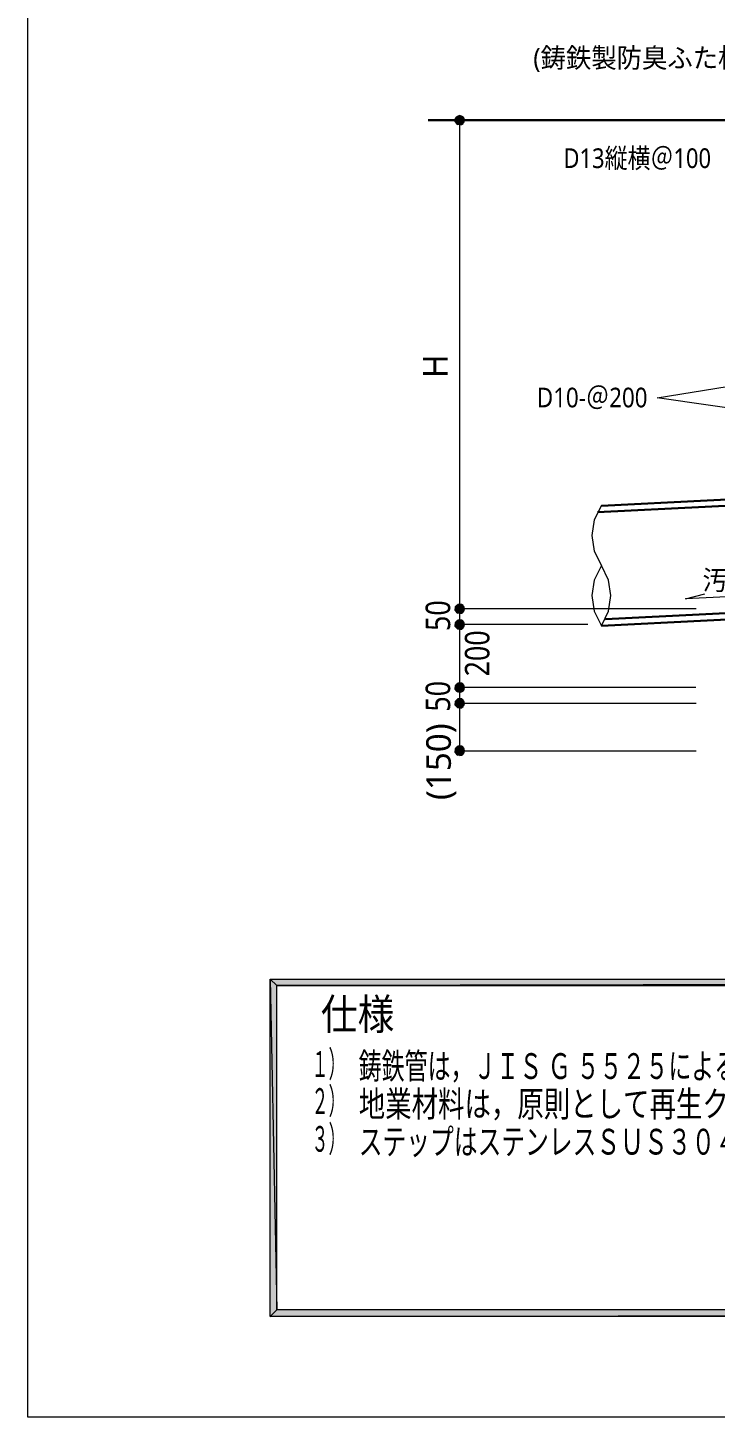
# Model space of a CAD drawing. Header units: millimetres. Extents: x 0 to 420, y 0 to 297.
# Drawn here: x 0.2 to 72.9, y 0 to 146.9 of the extents above; entities that cross this region are included whole.
import ezdxf
from ezdxf.enums import TextEntityAlignment as Align

# ---------------------------------------------------------------- set-up
doc = ezdxf.new("R2010")
doc.units = ezdxf.units.MM
doc.styles.add('kst32b', font='NotoSansJP-Variable.ttf')

msp = doc.modelspace()

# ---------------------------------------------------------------- hatches: boundary and pattern name
h = msp.add_hatch(color=7)
h.paths.add_polyline_path([(45.38, 137.35), (45.36, 137.16), (45.85, 137.16), (45.38, 137.35)])
h.paths.add_polyline_path([(45.36, 137.16), (45.85, 137.16), (45.38, 136.97), (45.36, 137.16)])
h.paths.add_polyline_path([(45.85, 137.16), (45.38, 136.97), (45.51, 136.8), (45.85, 137.16)])
h = msp.add_hatch(color=7)
h.paths.add_polyline_path([(45.85, 137.65), (45.66, 137.6), (45.85, 137.16), (45.85, 137.65)])
h.paths.add_polyline_path([(45.66, 137.6), (45.85, 137.16), (45.51, 137.5), (45.66, 137.6)])
h.paths.add_polyline_path([(45.85, 137.16), (45.51, 137.5), (45.38, 137.35), (45.85, 137.16)])
h = msp.add_hatch(color=7)
h.paths.add_polyline_path([(45.51, 136.8), (45.66, 136.69), (45.85, 137.16), (45.51, 136.8)])
h.paths.add_polyline_path([(45.66, 136.69), (45.85, 137.16), (45.85, 136.65), (45.66, 136.69)])
h.paths.add_polyline_path([(45.85, 137.16), (45.85, 136.65), (46.04, 136.69), (45.85, 137.16)])
for points in [[(46.04, 137.6), (45.85, 137.65), (45.85, 137.16), (46.04, 137.6)], [(46.04, 85.96), (45.85, 85.98), (45.85, 85.49), (46.04, 85.96)], [(46.04, 84.29), (45.85, 84.33), (45.85, 83.82), (46.04, 84.29)], [(46.04, 77.62), (45.85, 77.66), (45.85, 77.15), (46.04, 77.62)], [(46.04, 75.95), (45.85, 75.99), (45.85, 75.48), (46.04, 75.95)], [(46.04, 70.95), (45.85, 70.99), (45.85, 70.48), (46.04, 70.95)]]:
    msp.add_hatch(color=7).paths.add_polyline_path(points)
h = msp.add_hatch(color=7)
h.paths.add_polyline_path([(46.36, 137.16), (46.31, 137.35), (45.85, 137.16), (46.36, 137.16)])
h.paths.add_polyline_path([(46.31, 137.35), (45.85, 137.16), (46.21, 137.5), (46.31, 137.35)])
h.paths.add_polyline_path([(45.85, 137.16), (46.21, 137.5), (46.04, 137.6), (45.85, 137.16)])
h = msp.add_hatch(color=7)
h.paths.add_polyline_path([(46.04, 136.69), (46.21, 136.8), (45.85, 137.16), (46.04, 136.69)])
h.paths.add_polyline_path([(46.21, 136.8), (45.85, 137.16), (46.31, 136.97), (46.21, 136.8)])
h.paths.add_polyline_path([(45.85, 137.16), (46.31, 136.97), (46.36, 137.16), (45.85, 137.16)])
h = msp.add_hatch(color=7)
h.paths.add_polyline_path([(45.38, 85.68), (45.36, 85.49), (45.85, 85.49), (45.38, 85.68)])
h.paths.add_polyline_path([(45.36, 85.49), (45.85, 85.49), (45.38, 85.3), (45.36, 85.49)])
h.paths.add_polyline_path([(45.85, 85.49), (45.38, 85.3), (45.51, 85.13), (45.85, 85.49)])
h = msp.add_hatch(color=7)
h.paths.add_polyline_path([(45.85, 85.98), (45.66, 85.96), (45.85, 85.49), (45.85, 85.98)])
h.paths.add_polyline_path([(45.66, 85.96), (45.85, 85.49), (45.51, 85.83), (45.66, 85.96)])
h.paths.add_polyline_path([(45.85, 85.49), (45.51, 85.83), (45.38, 85.68), (45.85, 85.49)])
h = msp.add_hatch(color=7)
h.paths.add_polyline_path([(45.51, 85.13), (45.66, 85.03), (45.85, 85.49), (45.51, 85.13)])
h.paths.add_polyline_path([(45.66, 85.03), (45.85, 85.49), (45.85, 84.98), (45.66, 85.03)])
h.paths.add_polyline_path([(45.85, 85.49), (45.85, 84.98), (46.04, 85.03), (45.85, 85.49)])
h = msp.add_hatch(color=7)
h.paths.add_polyline_path([(46.36, 85.49), (46.31, 85.68), (45.85, 85.49), (46.36, 85.49)])
h.paths.add_polyline_path([(46.31, 85.68), (45.85, 85.49), (46.21, 85.83), (46.31, 85.68)])
h.paths.add_polyline_path([(45.85, 85.49), (46.21, 85.83), (46.04, 85.96), (45.85, 85.49)])
h = msp.add_hatch(color=7)
h.paths.add_polyline_path([(46.04, 85.03), (46.21, 85.13), (45.85, 85.49), (46.04, 85.03)])
h.paths.add_polyline_path([(46.21, 85.13), (45.85, 85.49), (46.31, 85.3), (46.21, 85.13)])
h.paths.add_polyline_path([(45.85, 85.49), (46.31, 85.3), (46.36, 85.49), (45.85, 85.49)])
h = msp.add_hatch(color=7)
h.paths.add_polyline_path([(45.38, 84.01), (45.36, 83.82), (45.85, 83.82), (45.38, 84.01)])
h.paths.add_polyline_path([(45.36, 83.82), (45.85, 83.82), (45.38, 83.63), (45.36, 83.82)])
h.paths.add_polyline_path([(45.85, 83.82), (45.38, 83.63), (45.51, 83.46), (45.85, 83.82)])
h = msp.add_hatch(color=7)
h.paths.add_polyline_path([(45.85, 84.33), (45.66, 84.29), (45.85, 83.82), (45.85, 84.33)])
h.paths.add_polyline_path([(45.66, 84.29), (45.85, 83.82), (45.51, 84.18), (45.66, 84.29)])
h.paths.add_polyline_path([(45.85, 83.82), (45.51, 84.18), (45.38, 84.01), (45.85, 83.82)])
h = msp.add_hatch(color=7)
h.paths.add_polyline_path([(45.51, 83.46), (45.66, 83.35), (45.85, 83.82), (45.51, 83.46)])
h.paths.add_polyline_path([(45.66, 83.35), (45.85, 83.82), (45.85, 83.31), (45.66, 83.35)])
h.paths.add_polyline_path([(45.85, 83.82), (45.85, 83.31), (46.04, 83.35), (45.85, 83.82)])
h = msp.add_hatch(color=7)
h.paths.add_polyline_path([(46.36, 83.82), (46.31, 84.01), (45.85, 83.82), (46.36, 83.82)])
h.paths.add_polyline_path([(46.31, 84.01), (45.85, 83.82), (46.21, 84.18), (46.31, 84.01)])
h.paths.add_polyline_path([(45.85, 83.82), (46.21, 84.18), (46.04, 84.29), (45.85, 83.82)])
h = msp.add_hatch(color=7)
h.paths.add_polyline_path([(46.04, 83.35), (46.21, 83.46), (45.85, 83.82), (46.04, 83.35)])
h.paths.add_polyline_path([(46.21, 83.46), (45.85, 83.82), (46.31, 83.63), (46.21, 83.46)])
h.paths.add_polyline_path([(45.85, 83.82), (46.31, 83.63), (46.36, 83.82), (45.85, 83.82)])
h = msp.add_hatch(color=7)
h.paths.add_polyline_path([(45.38, 77.34), (45.36, 77.15), (45.85, 77.15), (45.38, 77.34)])
h.paths.add_polyline_path([(45.36, 77.15), (45.85, 77.15), (45.38, 76.96), (45.36, 77.15)])
h.paths.add_polyline_path([(45.85, 77.15), (45.38, 76.96), (45.51, 76.79), (45.85, 77.15)])
h = msp.add_hatch(color=7)
h.paths.add_polyline_path([(45.85, 77.66), (45.66, 77.62), (45.85, 77.15), (45.85, 77.66)])
h.paths.add_polyline_path([(45.66, 77.62), (45.85, 77.15), (45.51, 77.51), (45.66, 77.62)])
h.paths.add_polyline_path([(45.85, 77.15), (45.51, 77.51), (45.38, 77.34), (45.85, 77.15)])
h = msp.add_hatch(color=7)
h.paths.add_polyline_path([(45.51, 76.79), (45.66, 76.69), (45.85, 77.15), (45.51, 76.79)])
h.paths.add_polyline_path([(45.66, 76.69), (45.85, 77.15), (45.85, 76.64), (45.66, 76.69)])
h.paths.add_polyline_path([(45.85, 77.15), (45.85, 76.64), (46.04, 76.69), (45.85, 77.15)])
h = msp.add_hatch(color=7)
h.paths.add_polyline_path([(46.36, 77.15), (46.31, 77.34), (45.85, 77.15), (46.36, 77.15)])
h.paths.add_polyline_path([(46.31, 77.34), (45.85, 77.15), (46.21, 77.51), (46.31, 77.34)])
h.paths.add_polyline_path([(45.85, 77.15), (46.21, 77.51), (46.04, 77.62), (45.85, 77.15)])
h = msp.add_hatch(color=7)
h.paths.add_polyline_path([(46.04, 76.69), (46.21, 76.79), (45.85, 77.15), (46.04, 76.69)])
h.paths.add_polyline_path([(46.21, 76.79), (45.85, 77.15), (46.31, 76.96), (46.21, 76.79)])
h.paths.add_polyline_path([(45.85, 77.15), (46.31, 76.96), (46.36, 77.15), (45.85, 77.15)])
h = msp.add_hatch(color=7)
h.paths.add_polyline_path([(45.38, 75.67), (45.36, 75.48), (45.85, 75.48), (45.38, 75.67)])
h.paths.add_polyline_path([(45.36, 75.48), (45.85, 75.48), (45.38, 75.29), (45.36, 75.48)])
h.paths.add_polyline_path([(45.85, 75.48), (45.38, 75.29), (45.51, 75.14), (45.85, 75.48)])
h = msp.add_hatch(color=7)
h.paths.add_polyline_path([(45.85, 75.99), (45.66, 75.95), (45.85, 75.48), (45.85, 75.99)])
h.paths.add_polyline_path([(45.66, 75.95), (45.85, 75.48), (45.51, 75.84), (45.66, 75.95)])
h.paths.add_polyline_path([(45.85, 75.48), (45.51, 75.84), (45.38, 75.67), (45.85, 75.48)])
h = msp.add_hatch(color=7)
h.paths.add_polyline_path([(45.51, 75.14), (45.66, 75.01), (45.85, 75.48), (45.51, 75.14)])
h.paths.add_polyline_path([(45.66, 75.01), (45.85, 75.48), (45.85, 74.99), (45.66, 75.01)])
h.paths.add_polyline_path([(45.85, 75.48), (45.85, 74.99), (46.04, 75.01), (45.85, 75.48)])
h = msp.add_hatch(color=7)
h.paths.add_polyline_path([(46.36, 75.48), (46.31, 75.67), (45.85, 75.48), (46.36, 75.48)])
h.paths.add_polyline_path([(46.31, 75.67), (45.85, 75.48), (46.21, 75.84), (46.31, 75.67)])
h.paths.add_polyline_path([(45.85, 75.48), (46.21, 75.84), (46.04, 75.95), (45.85, 75.48)])
h = msp.add_hatch(color=7)
h.paths.add_polyline_path([(46.04, 75.01), (46.21, 75.14), (45.85, 75.48), (46.04, 75.01)])
h.paths.add_polyline_path([(46.21, 75.14), (45.85, 75.48), (46.31, 75.29), (46.21, 75.14)])
h.paths.add_polyline_path([(45.85, 75.48), (46.31, 75.29), (46.36, 75.48), (45.85, 75.48)])
h = msp.add_hatch(color=7)
h.paths.add_polyline_path([(45.38, 70.68), (45.36, 70.48), (45.85, 70.48), (45.38, 70.68)])
h.paths.add_polyline_path([(45.36, 70.48), (45.85, 70.48), (45.38, 70.29), (45.36, 70.48)])
h.paths.add_polyline_path([(45.85, 70.48), (45.38, 70.29), (45.51, 70.13), (45.85, 70.48)])
h = msp.add_hatch(color=7)
h.paths.add_polyline_path([(45.85, 70.99), (45.66, 70.95), (45.85, 70.48), (45.85, 70.99)])
h.paths.add_polyline_path([(45.66, 70.95), (45.85, 70.48), (45.51, 70.84), (45.66, 70.95)])
h.paths.add_polyline_path([(45.85, 70.48), (45.51, 70.84), (45.38, 70.68), (45.85, 70.48)])
h = msp.add_hatch(color=7)
h.paths.add_polyline_path([(46.36, 70.48), (46.31, 70.68), (45.85, 70.48), (46.36, 70.48)])
h.paths.add_polyline_path([(46.31, 70.68), (45.85, 70.48), (46.21, 70.84), (46.31, 70.68)])
h.paths.add_polyline_path([(45.85, 70.48), (46.21, 70.84), (46.04, 70.95), (45.85, 70.48)])
h = msp.add_hatch(color=7)
h.paths.add_polyline_path([(45.51, 70.13), (45.66, 70.02), (45.85, 70.48), (45.51, 70.13)])
h.paths.add_polyline_path([(45.66, 70.02), (45.85, 70.48), (45.85, 69.98), (45.66, 70.02)])
h.paths.add_polyline_path([(45.85, 70.48), (45.85, 69.98), (46.04, 70.02), (45.85, 70.48)])
h = msp.add_hatch(color=7)
h.paths.add_polyline_path([(46.04, 70.02), (46.21, 70.13), (45.85, 70.48), (46.04, 70.02)])
h.paths.add_polyline_path([(46.21, 70.13), (45.85, 70.48), (46.31, 70.29), (46.21, 70.13)])
h.paths.add_polyline_path([(45.85, 70.48), (46.31, 70.29), (46.36, 70.48), (45.85, 70.48)])
h = msp.add_hatch(color=7)
h.paths.add_polyline_path([(393.83, 11.35), (394.53, 10.65), (393.83, 45.64), (393.83, 11.35)])
h.paths.add_polyline_path([(394.53, 10.65), (393.83, 45.64), (394.53, 46.33), (394.53, 10.65)])
h.paths.add_polyline_path([(393.83, 45.64), (394.53, 46.33), (26.52, 45.64), (393.83, 45.64)])
h.paths.add_polyline_path([(394.53, 46.33), (26.52, 45.64), (25.82, 46.33), (394.53, 46.33)])
h.paths.add_polyline_path([(26.52, 45.64), (25.82, 46.33), (26.52, 11.35), (26.52, 45.64)])
h.paths.add_polyline_path([(25.82, 46.33), (26.52, 11.35), (25.82, 10.65), (25.82, 46.33)])
h.paths.add_polyline_path([(26.52, 11.35), (25.82, 10.65), (393.83, 11.35), (26.52, 11.35)])
h.paths.add_polyline_path([(25.82, 10.65), (393.83, 11.35), (394.53, 10.65), (25.82, 10.65)])

# ---------------------------------------------------------------- linework, layer by layer
at = {"lineweight": 13}
msp.add_lwpolyline([(0.19, 0), (0.19, 296.97), (420.16, 296.97), (420.16, 0)], close=True, dxfattribs=at)
at = {"lineweight": 30}
for points in [[(42.52, 137.16), (86.36, 137.16)], [(60.85, 96.39), (83.19, 97.49), (83.19, 96.84), (60.43, 95.69)], [(60.85, 83.69), (83.19, 84.81), (83.19, 85.49), (61.26, 84.39)]]:
    msp.add_lwpolyline(points, dxfattribs=at)
at = {"lineweight": 0}
for points in [[(45.38, 137.35), (45.36, 137.16), (45.85, 137.16)], [(45.36, 137.16), (45.85, 137.16), (45.38, 136.97)], [(45.85, 137.16), (45.51, 137.5), (45.38, 137.35)], [(45.85, 137.16), (45.38, 136.97), (45.51, 136.8)], [(45.66, 137.6), (45.85, 137.16), (45.51, 137.5)], [(45.51, 136.8), (45.66, 136.69), (45.85, 137.16)], [(45.85, 137.65), (45.66, 137.6), (45.85, 137.16)], [(45.66, 136.69), (45.85, 137.16), (45.85, 136.65)], [(46.04, 137.6), (45.85, 137.65), (45.85, 137.16)], [(45.85, 137.16), (46.21, 137.5), (46.04, 137.6)], [(46.31, 137.35), (45.85, 137.16), (46.21, 137.5)], [(46.36, 137.16), (46.31, 137.35), (45.85, 137.16)], [(45.85, 137.16), (45.85, 136.65), (46.04, 136.69)], [(46.04, 136.69), (46.21, 136.8), (45.85, 137.16)], [(46.21, 136.8), (45.85, 137.16), (46.31, 136.97)], [(45.85, 137.16), (46.31, 136.97), (46.36, 137.16)], [(45.38, 85.68), (45.36, 85.49), (45.85, 85.49)], [(45.36, 85.49), (45.85, 85.49), (45.38, 85.3)], [(45.85, 85.49), (45.51, 85.83), (45.38, 85.68)], [(45.85, 85.49), (45.38, 85.3), (45.51, 85.13)], [(45.66, 85.96), (45.85, 85.49), (45.51, 85.83)], [(45.51, 85.13), (45.66, 85.03), (45.85, 85.49)], [(45.85, 85.98), (45.66, 85.96), (45.85, 85.49)], [(45.66, 85.03), (45.85, 85.49), (45.85, 84.98)], [(46.04, 85.96), (45.85, 85.98), (45.85, 85.49)], [(45.85, 85.49), (46.21, 85.83), (46.04, 85.96)], [(46.31, 85.68), (45.85, 85.49), (46.21, 85.83)], [(46.36, 85.49), (46.31, 85.68), (45.85, 85.49)], [(45.85, 85.49), (45.85, 84.98), (46.04, 85.03)], [(46.04, 85.03), (46.21, 85.13), (45.85, 85.49)], [(46.21, 85.13), (45.85, 85.49), (46.31, 85.3)], [(45.85, 85.49), (46.31, 85.3), (46.36, 85.49)], [(45.38, 84.01), (45.36, 83.82), (45.85, 83.82)], [(45.36, 83.82), (45.85, 83.82), (45.38, 83.63)], [(45.85, 83.82), (45.51, 84.18), (45.38, 84.01)], [(45.85, 83.82), (45.38, 83.63), (45.51, 83.46)], [(45.66, 84.29), (45.85, 83.82), (45.51, 84.18)], [(45.51, 83.46), (45.66, 83.35), (45.85, 83.82)], [(45.85, 84.33), (45.66, 84.29), (45.85, 83.82)], [(45.66, 83.35), (45.85, 83.82), (45.85, 83.31)], [(46.04, 84.29), (45.85, 84.33), (45.85, 83.82)], [(45.85, 83.82), (46.21, 84.18), (46.04, 84.29)], [(46.31, 84.01), (45.85, 83.82), (46.21, 84.18)], [(46.36, 83.82), (46.31, 84.01), (45.85, 83.82)], [(45.85, 83.82), (45.85, 83.31), (46.04, 83.35)], [(46.04, 83.35), (46.21, 83.46), (45.85, 83.82)], [(46.21, 83.46), (45.85, 83.82), (46.31, 83.63)], [(45.85, 83.82), (46.31, 83.63), (46.36, 83.82)], [(45.38, 77.34), (45.36, 77.15), (45.85, 77.15)], [(45.36, 77.15), (45.85, 77.15), (45.38, 76.96)], [(45.85, 77.15), (45.51, 77.51), (45.38, 77.34)], [(45.85, 77.15), (45.38, 76.96), (45.51, 76.79)], [(45.66, 77.62), (45.85, 77.15), (45.51, 77.51)], [(45.51, 76.79), (45.66, 76.69), (45.85, 77.15)], [(45.85, 77.66), (45.66, 77.62), (45.85, 77.15)], [(45.66, 76.69), (45.85, 77.15), (45.85, 76.64)], [(46.04, 77.62), (45.85, 77.66), (45.85, 77.15)], [(45.85, 77.15), (46.21, 77.51), (46.04, 77.62)], [(46.31, 77.34), (45.85, 77.15), (46.21, 77.51)], [(46.36, 77.15), (46.31, 77.34), (45.85, 77.15)], [(45.85, 77.15), (45.85, 76.64), (46.04, 76.69)], [(46.04, 76.69), (46.21, 76.79), (45.85, 77.15)], [(46.21, 76.79), (45.85, 77.15), (46.31, 76.96)], [(45.85, 77.15), (46.31, 76.96), (46.36, 77.15)], [(45.38, 75.67), (45.36, 75.48), (45.85, 75.48)], [(45.36, 75.48), (45.85, 75.48), (45.38, 75.29)], [(45.85, 75.48), (45.51, 75.84), (45.38, 75.67)], [(45.85, 75.48), (45.38, 75.29), (45.51, 75.14)], [(45.66, 75.95), (45.85, 75.48), (45.51, 75.84)], [(45.51, 75.14), (45.66, 75.01), (45.85, 75.48)], [(45.85, 75.99), (45.66, 75.95), (45.85, 75.48)], [(45.66, 75.01), (45.85, 75.48), (45.85, 74.99)], [(46.04, 75.95), (45.85, 75.99), (45.85, 75.48)], [(45.85, 75.48), (46.21, 75.84), (46.04, 75.95)], [(46.31, 75.67), (45.85, 75.48), (46.21, 75.84)], [(46.36, 75.48), (46.31, 75.67), (45.85, 75.48)], [(45.85, 75.48), (45.85, 74.99), (46.04, 75.01)], [(46.04, 75.01), (46.21, 75.14), (45.85, 75.48)], [(46.21, 75.14), (45.85, 75.48), (46.31, 75.29)], [(45.85, 75.48), (46.31, 75.29), (46.36, 75.48)], [(45.38, 70.68), (45.36, 70.48), (45.85, 70.48)], [(45.85, 70.48), (45.51, 70.84), (45.38, 70.68)], [(45.66, 70.95), (45.85, 70.48), (45.51, 70.84)], [(45.85, 70.99), (45.66, 70.95), (45.85, 70.48)], [(46.04, 70.95), (45.85, 70.99), (45.85, 70.48)], [(45.85, 70.48), (46.21, 70.84), (46.04, 70.95)], [(46.31, 70.68), (45.85, 70.48), (46.21, 70.84)], [(46.36, 70.48), (46.31, 70.68), (45.85, 70.48)], [(45.36, 70.48), (45.85, 70.48), (45.38, 70.29)], [(45.85, 70.48), (45.38, 70.29), (45.51, 70.13)], [(45.51, 70.13), (45.66, 70.02), (45.85, 70.48)], [(45.66, 70.02), (45.85, 70.48), (45.85, 69.98)], [(45.85, 70.48), (45.85, 69.98), (46.04, 70.02)], [(46.04, 70.02), (46.21, 70.13), (45.85, 70.48)], [(46.21, 70.13), (45.85, 70.48), (46.31, 70.29)], [(45.85, 70.48), (46.31, 70.29), (46.36, 70.48)], [(394.53, 46.33), (26.52, 45.64), (25.82, 46.33)], [(26.52, 45.64), (25.82, 46.33), (26.52, 11.35)], [(25.82, 46.33), (26.52, 11.35), (25.82, 10.65)], [(393.83, 45.64), (394.53, 46.33), (26.52, 45.64)], [(26.52, 11.35), (25.82, 10.65), (393.83, 11.35)], [(25.82, 10.65), (393.83, 11.35), (394.53, 10.65)]]:
    msp.add_lwpolyline(points, close=True, dxfattribs=at)
at = {"lineweight": 13}
for points in [[(45.85, 137.16), (45.85, 85.49)], [(78.02, 106.17), (66.72, 107.78), (77.85, 109.6)], [(60.84, 96.4), (60.09, 94.88), (59.84, 93.23), (60.09, 91.58), (60.84, 90.05)], [(60.84, 90.05), (60.09, 88.53), (59.84, 86.88), (60.09, 85.23), (60.84, 83.7)], [(60.85, 83.7), (61.6, 85.23), (61.85, 86.88), (61.6, 88.53), (60.85, 90.05)], [(77.72, 86.93), (69.72, 86.55), (71.78, 87.06)], [(70.84, 85.49), (45.85, 85.49)], [(45.85, 85.49), (45.85, 83.82)], [(59.39, 83.82), (45.85, 83.82)], [(45.85, 83.82), (45.85, 77.15), (45.85, 75.48), (45.85, 70.48), (70.84, 70.48)], [(70.82, 77.15), (45.85, 77.15)], [(70.84, 75.48), (45.85, 75.48)]]:
    msp.add_lwpolyline(points, dxfattribs=at)

# ---------------------------------------------------------------- texts
at = {"style": 'kst32b'}
for s, height, p, p2 in [('(鋳鉄製防臭ふた枠付き耐重型)', 2.0791, (53.64, 142.71), (90.02, 142.71)), ('D13縦横＠100', 2.079, (56.83, 132.1), (72.43, 132.1)), ('D10-＠200', 2.079, (54.02, 106.79), (65.71, 106.79)), ('汚水', 2.079, (71.54, 87.48), (76.74, 87.48)), ('50', 2.599, (44.85, 83.14), (44.85, 86.39)), ('200', 2.599, (49, 78.34), (49, 83.21)), ('50', 2.599, (44.85, 74.61), (44.85, 77.86)), ('(150)', 2.599, (44.92, 65.26), (44.92, 73.38)), ('仕様', 3.273, (31.18, 40.98), (38.94, 40.98)), ('１）', 2.728, (30.18, 35.98), (33.81, 35.98)), ('鋳鉄管は，ＪＩＳ Ｇ ５５２５による。', 2.7278, (35.18, 35.77), (77.62, 35.77)), ('２）', 2.728, (30.18, 32.07), (33.81, 32.07)), ('地業材料は，原則として再生クラッシャランとする。', 2.7278, (35.18, 31.77), (102.25, 31.77)), ('３）', 2.728, (30.18, 28.07), (33.81, 28.07)), ('ステップはステンレスＳＵＳ３０４，２２φ，幅３００とする。', 2.7278, (35.18, 27.77), (107.27, 27.77))]:
    msp.add_text(s, height=height, dxfattribs=at).set_placement(p, p2, align=Align.FIT)
msp.add_text('H', height=2.6, rotation=90, dxfattribs=at).set_placement((44.58, 109.88))

doc.saveas('drawing.dxf')
